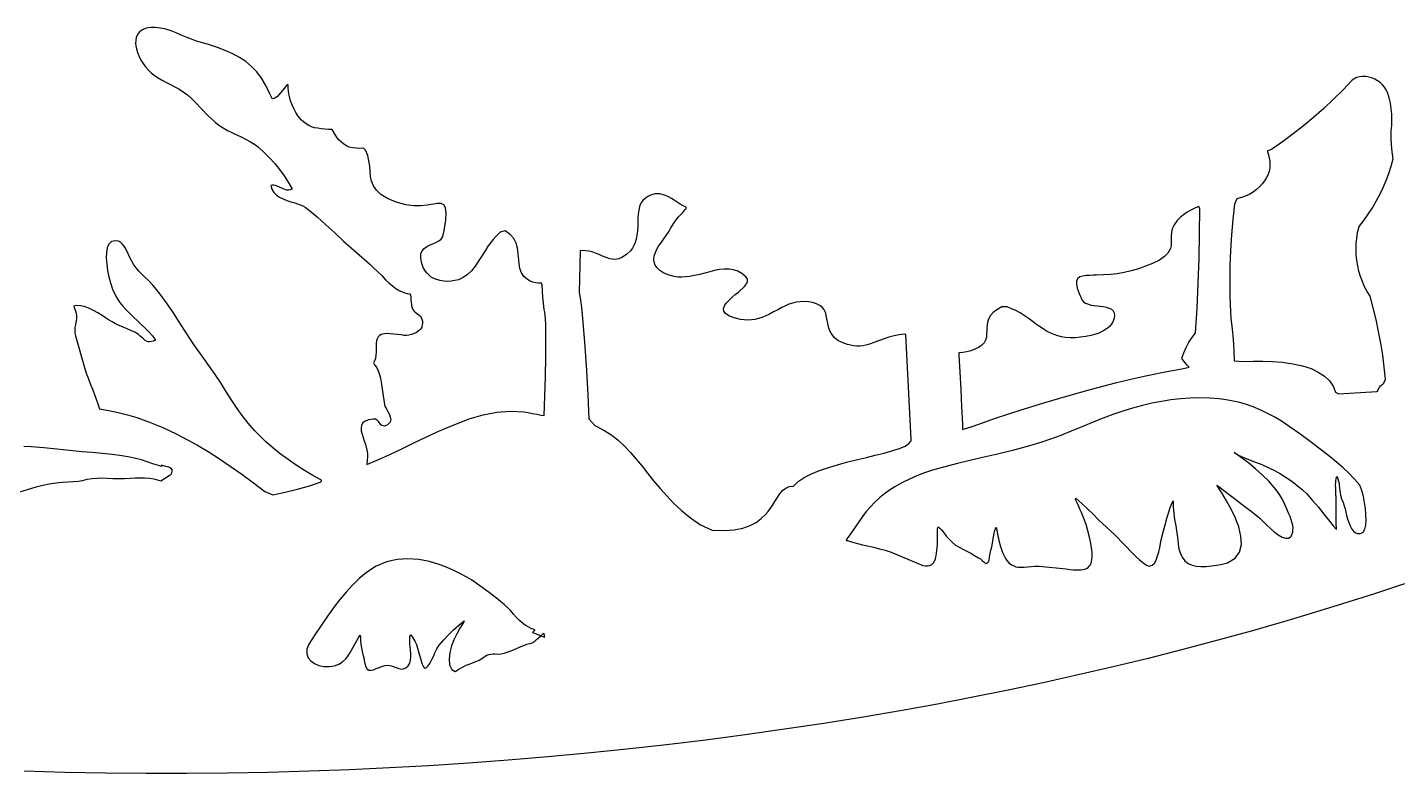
# Model space of a CAD drawing. Extents: x 0.6 to 24.6, y 0.3 to 12.3.
# Drawn here: x 11.82 to 19.27, y 0.3 to 4.36 of the extents above; entities that cross this region are included whole.
import ezdxf

# ---------------------------------------------------------------- set-up
doc = ezdxf.new("R2010")
doc.units = 0
doc.linetypes.add('0', pattern=[0])
doc.layers.add('1', color=7, linetype='0')

msp = doc.modelspace()

# ---------------------------------------------------------------- linework, layer by layer
at = {"layer": '1'}
for points in [[(14.635275, 2.67295), (14.635031, 2.707344), (14.634054, 2.741737), (14.631857, 2.7761), (14.628927, 2.810371), (14.625753, 2.825599), (14.621603, 2.858589), (14.618185, 2.89167), (14.615744, 2.924842), (14.614035, 2.958045), (14.611349, 2.968513), (14.595236, 2.968299), (14.579367, 2.970069), (14.563742, 2.973823), (14.548605, 2.979469), (14.534445, 2.986976), (14.514914, 3.003883), (14.501974, 3.024574), (14.494162, 3.048225), (14.489767, 3.074134), (14.484396, 3.129493), (14.480001, 3.157386), (14.472677, 3.184394), (14.459982, 3.209693), (14.440939, 3.232521), (14.413107, 3.252143), (14.386496, 3.244331), (14.364035, 3.22364), (14.347921, 3.205024), (14.332541, 3.185585), (14.31838, 3.165351), (14.305441, 3.144386), (14.250265, 3.060249), (14.230734, 3.035713), (14.209249, 3.014656), (14.1863, 2.998024), (14.160421, 2.986793), (14.14089, 2.981727), (14.120626, 2.978736), (14.100363, 2.977821), (14.080099, 2.978981), (14.06008, 2.982215), (14.040548, 2.987495), (14.026144, 2.993507), (14.012716, 3.001319), (14.000265, 3.010841), (13.989279, 3.021858), (13.979757, 3.034217), (13.969259, 3.05268), (13.961447, 3.075141), (13.955832, 3.10392), (13.956564, 3.126411), (13.963156, 3.143684), (13.973898, 3.156806), (13.98757, 3.166816), (13.999777, 3.172889), (14.012228, 3.178596), (14.024679, 3.183906), (14.037374, 3.188819), (14.052755, 3.197059), (14.065695, 3.207496), (14.075216, 3.221168), (14.082785, 3.253181), (14.091574, 3.309913), (14.094015, 3.350502), (14.090353, 3.377418), (14.081076, 3.393104), (14.065939, 3.400001), (14.045675, 3.40052), (13.990011, 3.392311), (13.955832, 3.388435), (13.917013, 3.388008), (13.874044, 3.39347), (13.822531, 3.408515), (13.774679, 3.428627), (13.739035, 3.450111), (13.714376, 3.472847), (13.698019, 3.496772), (13.688253, 3.521797), (13.683126, 3.547859), (13.677999, 3.602729), (13.674093, 3.631385), (13.667257, 3.660774), (13.654318, 3.690742), (13.64382, 3.700782), (13.624533, 3.699531), (13.605246, 3.700202), (13.586203, 3.702796), (13.567404, 3.707283), (13.552023, 3.714363), (13.537619, 3.723091), (13.524191, 3.733345), (13.511984, 3.745033), (13.501242, 3.758003), (13.491964, 3.772102), (13.473654, 3.802101), (13.454123, 3.803169), (13.434835, 3.804664), (13.415304, 3.806556), (13.396017, 3.808845), (13.379171, 3.812232), (13.362814, 3.817482), (13.347433, 3.824562), (13.332541, 3.83332), (13.319113, 3.843727), (13.306662, 3.855567), (13.29006, 3.875679), (13.277121, 3.895179), (13.265646, 3.915626), (13.256124, 3.936897), (13.248068, 3.958869), (13.24172, 3.981391), (13.238791, 3.99662), (13.236837, 4.01197), (13.235861, 4.027442), (13.235617, 4.042915), (13.232687, 4.046241), (13.225119, 4.038795), (13.214621, 4.026191), (13.204367, 4.013587), (13.193869, 4.000984), (13.183615, 3.98838), (13.176535, 3.981391), (13.168478, 3.975532), (13.159689, 3.970924), (13.150167, 3.967659), (13.135275, 3.995887), (13.114767, 4.041175), (13.09133, 4.080818), (13.064962, 4.115364), (13.036154, 4.145332), (13.00466, 4.171394), (12.97048, 4.193946), (12.934103, 4.213661), (12.892843, 4.231605), (12.850851, 4.247749), (12.808126, 4.262123), (12.764914, 4.274635), (12.737814, 4.282905), (12.709982, 4.293373), (12.68215, 4.304267), (12.654562, 4.315589), (12.627218, 4.327339), (12.59963, 4.337959), (12.57131, 4.346443), (12.542501, 4.352729), (12.513205, 4.356819), (12.490744, 4.356666), (12.464376, 4.352577), (12.44338, 4.34452), (12.427511, 4.333015), (12.416525, 4.318519), (12.409689, 4.301643), (12.407248, 4.286537), (12.406759, 4.271247), (12.408224, 4.256019), (12.411642, 4.241096), (12.41799, 4.219947), (12.426046, 4.199409), (12.435812, 4.179634), (12.447287, 4.160774), (12.460226, 4.142951), (12.474874, 4.126289), (12.490499, 4.110908), (12.507589, 4.096931), (12.5259, 4.08448), (12.547873, 4.071815), (12.570089, 4.059639), (12.592794, 4.04792), (12.615499, 4.03672), (12.64089, 4.022834), (12.66506, 4.007209), (12.688253, 3.989906), (12.709982, 3.971015), (12.73049, 3.95063), (12.799093, 3.878669), (12.818136, 3.85984), (12.8384, 3.842292), (12.85964, 3.826026), (12.881857, 3.811164), (12.90505, 3.797767), (12.928976, 3.785865), (12.947531, 3.777046), (12.976095, 3.764442), (13.004171, 3.750495), (13.031515, 3.735267), (13.058126, 3.718788), (13.074972, 3.705635), (13.105734, 3.677528), (13.134787, 3.647926), (13.162619, 3.61692), (13.188742, 3.584571), (13.213156, 3.550972), (13.236105, 3.516181), (13.257101, 3.480323), (13.248312, 3.474403), (13.238058, 3.473213), (13.227804, 3.473732), (13.217794, 3.475959), (13.208273, 3.479805), (13.172628, 3.496681), (13.16506, 3.498878), (13.157492, 3.499946), (13.149679, 3.499885), (13.141867, 3.498634), (13.147238, 3.47776), (13.157248, 3.460578), (13.171164, 3.446479), (13.188009, 3.434913), (13.208273, 3.425453), (13.228781, 3.417091), (13.249777, 3.409797), (13.271261, 3.403633), (13.28591, 3.399086), (13.30007, 3.393806), (13.31423, 3.387733), (13.327902, 3.380958), (13.342306, 3.370185), (13.391867, 3.327796), (13.440695, 3.284553), (13.488791, 3.240455), (13.536154, 3.195533), (13.677267, 3.072883), (13.699484, 3.051734), (13.721457, 3.030342), (13.743185, 3.008674), (13.764669, 2.986793), (13.782248, 2.969734), (13.801046, 2.953956), (13.820822, 2.939552), (13.841574, 2.926612), (13.854513, 2.920722), (13.867941, 2.916053), (13.881613, 2.912605), (13.895773, 2.910438), (13.900412, 2.904945), (13.901144, 2.891578), (13.902121, 2.878181), (13.903341, 2.864814), (13.904562, 2.851478), (13.905783, 2.844154), (13.90798, 2.834602), (13.911886, 2.825599), (13.917257, 2.817451), (13.924093, 2.810432), (13.93215, 2.804756), (13.939474, 2.800178), (13.94631, 2.794837), (13.952414, 2.788764), (13.958029, 2.782081), (13.961935, 2.771919), (13.963888, 2.761299), (13.964376, 2.750434), (13.963156, 2.739662), (13.960226, 2.729225), (13.954855, 2.720314), (13.948263, 2.712348), (13.940207, 2.705543), (13.931417, 2.70008), (13.918722, 2.693702), (13.905294, 2.688911), (13.891378, 2.685737), (13.876974, 2.684272), (13.862814, 2.684486), (13.848654, 2.686439), (13.828634, 2.689247), (13.808371, 2.691444), (13.788351, 2.693061), (13.768087, 2.694068), (13.758566, 2.69355), (13.749044, 2.691749), (13.739767, 2.688728), (13.731222, 2.684486), (13.723898, 2.676826), (13.718771, 2.665901), (13.715353, 2.654365), (13.713644, 2.642463), (13.7134, 2.630409), (13.7134, 2.612495), (13.712423, 2.594612), (13.710958, 2.576759), (13.708761, 2.558998), (13.704855, 2.546119), (13.698751, 2.534461), (13.704611, 2.524543), (13.714376, 2.51136), (13.723166, 2.492012), (13.73049, 2.471961), (13.736105, 2.451423), (13.740011, 2.430458), (13.756369, 2.319679), (13.757833, 2.309455), (13.760763, 2.299537), (13.764914, 2.290077), (13.770285, 2.281227), (13.777121, 2.270271), (13.78298, 2.258766), (13.787863, 2.246803), (13.791769, 2.234474), (13.792257, 2.227211), (13.791037, 2.220008), (13.788351, 2.213264), (13.784201, 2.207252), (13.778585, 2.201789), (13.772238, 2.197334), (13.765158, 2.194038), (13.757589, 2.191963), (13.750753, 2.192787), (13.744162, 2.19535), (13.738546, 2.19944), (13.734152, 2.204841), (13.730001, 2.210609), (13.725607, 2.216072), (13.72048, 2.221199), (13.715353, 2.22599), (13.709494, 2.228553), (13.696798, 2.228736), (13.671652, 2.225257), (13.653097, 2.218452), (13.641134, 2.208717), (13.634054, 2.196479), (13.631613, 2.182167), (13.632589, 2.166206), (13.636984, 2.147926), (13.641867, 2.129798), (13.647726, 2.111946), (13.654318, 2.094306), (13.659689, 2.07743), (13.663351, 2.060096), (13.665304, 2.042488), (13.665792, 2.024787), (13.664328, 2.007118), (13.662619, 1.984046), (13.722189, 2.007728), (13.787863, 2.038185), (13.853292, 2.069068), (13.918478, 2.100318), (13.983664, 2.131996), (14.041281, 2.159034), (14.099874, 2.184486), (14.158712, 2.208351), (14.218527, 2.230628), (14.293478, 2.25251), (14.367697, 2.267036), (14.441671, 2.272987), (14.51589, 2.269294), (14.539083, 2.265266), (14.562277, 2.260871), (14.58547, 2.25608), (14.608419, 2.250892), (14.625998, 2.249214), (14.629904, 2.35511), (14.632589, 2.461036), (14.634542, 2.566993)], [(19.037619, 3.210578), (19.042257, 3.243263), (19.050558, 3.275398), (19.076193, 3.308174), (19.100363, 3.342018), (19.122824, 3.376899), (19.14382, 3.412757), (19.163351, 3.44947), (19.181173, 3.487007), (19.197531, 3.525276), (19.211935, 3.564247), (19.224874, 3.603797), (19.235861, 3.643867), (19.23049, 3.681373), (19.226828, 3.719093), (19.225119, 3.756965), (19.225363, 3.794868), (19.228292, 3.824867), (19.229269, 3.854988), (19.228292, 3.885108), (19.225363, 3.915107), (19.22048, 3.944862), (19.213644, 3.97422), (19.204855, 4.003059), (19.197287, 4.018287), (19.188009, 4.032539), (19.177023, 4.04557), (19.164572, 4.057167), (19.1509, 4.067237), (19.136007, 4.075599), (19.120138, 4.08216), (19.103781, 4.086769), (19.086935, 4.089424), (19.070089, 4.090065), (19.052999, 4.088661), (19.036398, 4.085243), (19.013205, 4.070045), (18.9634, 4.017494), (18.91213, 3.966438), (18.859396, 3.916938), (18.805197, 3.869026), (18.749533, 3.822731), (18.692404, 3.778114), (18.634298, 3.735206), (18.574728, 3.694038), (18.553488, 3.686256), (18.553488, 3.68119), (18.558859, 3.664039), (18.562765, 3.646492), (18.565451, 3.6287), (18.566671, 3.610755), (18.566183, 3.596443), (18.563986, 3.582283), (18.56008, 3.568458), (18.554953, 3.555152), (18.548117, 3.542549), (18.536886, 3.523963), (18.523947, 3.506568), (18.509298, 3.490486), (18.493185, 3.475898), (18.475607, 3.462959), (18.457052, 3.451728), (18.437521, 3.442359), (18.417013, 3.434944), (18.386007, 3.426216), (18.375021, 3.396278), (18.365744, 3.313087), (18.358419, 3.229713), (18.353048, 3.146186), (18.34963, 3.062538), (18.34841, 2.978858), (18.349142, 2.895149), (18.351828, 2.8115), (18.354269, 2.776771), (18.361349, 2.719429), (18.366476, 2.661903), (18.369894, 2.604225), (18.371603, 2.546485), (18.423605, 2.542305), (18.476095, 2.544227), (18.528585, 2.544227), (18.581076, 2.542305), (18.633322, 2.538459), (18.691671, 2.530311), (18.743673, 2.518714), (18.789816, 2.503639), (18.829367, 2.485115), (18.862814, 2.46305), (18.889425, 2.437568), (18.909201, 2.408546), (18.92214, 2.376045), (18.938253, 2.366737), (19.146749, 2.380012), (19.151876, 2.382301), (19.154806, 2.389595), (19.158224, 2.396583), (19.162374, 2.403297), (19.167013, 2.409614), (19.171652, 2.413429), (19.176291, 2.417366), (19.180685, 2.421424), (19.18508, 2.425605), (19.187765, 2.43058), (19.190451, 2.435676), (19.192648, 2.440925), (19.194601, 2.446266), (19.187765, 2.511482), (19.17922, 2.576454), (19.168722, 2.641212), (19.156759, 2.705635), (19.142843, 2.769752), (19.127462, 2.833442), (19.110128, 2.896705), (19.094748, 2.922279), (19.080832, 2.948768), (19.068869, 2.976112), (19.058371, 3.004127), (19.049826, 3.032753), (19.043234, 3.061866), (19.038351, 3.091346), (19.035177, 3.121101), (19.034201, 3.150947), (19.034933, 3.180824)], [(16.326925, 2.009803), (16.375265, 2.021095), (16.423361, 2.032997), (16.471212, 2.045448), (16.519064, 2.058509), (16.555441, 2.070686), (16.585226, 2.083381), (16.606222, 2.096809), (16.617697, 2.111152), (16.618917, 2.118843), (16.590109, 2.68888), (16.582296, 2.6912), (16.553732, 2.688118), (16.525656, 2.682746), (16.497824, 2.675178), (16.470968, 2.665443), (16.446554, 2.655738), (16.421896, 2.646705), (16.396994, 2.638374), (16.371847, 2.630744), (16.355978, 2.627418), (16.340109, 2.625679), (16.323996, 2.625587), (16.307882, 2.627143), (16.271994, 2.634742), (16.242941, 2.644874), (16.219992, 2.657203), (16.202169, 2.671363), (16.19216, 2.683143), (16.183615, 2.696022), (16.176535, 2.709785), (16.171408, 2.724311), (16.167746, 2.739326), (16.157248, 2.792274), (16.154074, 2.804237), (16.149435, 2.815681), (16.143332, 2.826454), (16.136007, 2.836372), (16.122335, 2.84748), (16.104513, 2.856178), (16.082785, 2.862281), (16.060568, 2.866188), (16.038107, 2.867866), (16.015646, 2.867317), (15.994894, 2.864234), (15.974386, 2.859535), (15.954611, 2.853248), (15.93508, 2.845466), (15.916281, 2.836189), (15.89382, 2.823951), (15.871115, 2.811988), (15.848166, 2.800361), (15.825216, 2.789009), (15.807394, 2.781379), (15.788839, 2.775367), (15.769796, 2.771003), (15.750509, 2.768379), (15.730978, 2.767463), (15.711447, 2.768287), (15.69216, 2.770851), (15.65798, 2.779609), (15.628927, 2.791053), (15.610373, 2.803413), (15.600851, 2.816535), (15.599142, 2.830329), (15.604025, 2.844673), (15.614035, 2.859413), (15.62966, 2.875587), (15.646261, 2.89109), (15.663351, 2.90586), (15.680929, 2.919899), (15.712667, 2.949348), (15.723654, 2.963447), (15.729757, 2.976936), (15.729513, 2.989723), (15.720724, 3.002906), (15.699728, 3.020942), (15.677511, 3.033393), (15.654318, 3.041023), (15.629904, 3.044441), (15.603537, 3.043861), (15.577169, 3.041267), (15.551291, 3.036689), (15.525656, 3.030159), (15.498068, 3.022682), (15.47048, 3.015876), (15.442648, 3.009712), (15.414572, 3.004219), (15.39382, 3.001594), (15.372824, 3.000648), (15.351828, 3.00135), (15.331076, 3.003761), (15.303976, 3.01078), (15.276144, 3.022712), (15.254171, 3.03617), (15.238302, 3.050697), (15.228048, 3.066108), (15.222677, 3.082252), (15.221212, 3.098945), (15.223654, 3.116066), (15.230001, 3.13459), (15.237814, 3.152503), (15.247091, 3.169654), (15.258078, 3.18589), (15.303488, 3.25016), (15.311789, 3.264228), (15.31716, 3.274757), (15.328878, 3.293342), (15.341818, 3.311073), (15.355734, 3.327949), (15.370871, 3.343818), (15.377707, 3.35099), (15.384054, 3.358436), (15.390158, 3.366127), (15.396017, 3.374061), (15.396749, 3.37989), (15.379904, 3.388252), (15.363302, 3.397407), (15.347433, 3.407295), (15.331808, 3.417884), (15.316427, 3.427833), (15.300314, 3.436561), (15.283468, 3.444038), (15.266134, 3.450202), (15.253683, 3.452613), (15.240744, 3.453407), (15.228048, 3.452522), (15.215597, 3.449989), (15.20339, 3.445838), (15.191916, 3.440162), (15.175314, 3.429817), (15.16091, 3.417091), (15.150656, 3.401954), (15.143332, 3.38459), (15.138937, 3.363655), (15.136007, 3.342506), (15.134542, 3.321174), (15.134298, 3.299812), (15.134054, 3.276283), (15.132345, 3.252784), (15.129416, 3.229438), (15.125265, 3.206275), (15.120138, 3.189247), (15.113058, 3.172889), (15.104269, 3.157478), (15.093771, 3.143165), (15.074728, 3.125251), (15.050558, 3.109443), (15.031759, 3.100624), (15.019796, 3.097938), (15.007345, 3.097023), (14.994894, 3.097938), (14.982931, 3.100624), (14.962912, 3.107551), (14.942892, 3.114997), (14.923361, 3.122932), (14.90383, 3.131355), (14.886496, 3.13755), (14.868429, 3.141883), (14.850363, 3.144325), (14.831808, 3.144813), (14.820333, 3.143226), (14.816183, 2.916542), (14.822531, 2.876411), (14.827658, 2.836158), (14.832296, 2.795784), (14.835714, 2.755317), (14.846457, 2.624366), (14.85549, 2.493293), (14.86257, 2.362098), (14.867697, 2.230812), (14.900167, 2.195442), (14.946066, 2.172309), (14.987814, 2.145881), (15.025656, 2.116432), (15.060568, 2.084358), (15.093771, 2.048866), (15.125753, 2.012367), (15.156759, 1.974891), (15.186544, 1.93647), (15.219992, 1.894081), (15.25466, 1.85279), (15.290792, 1.81266), (15.328146, 1.77375), (15.371603, 1.733345), (15.420187, 1.693733), (15.47463, 1.65525), (15.537619, 1.627418), (15.602316, 1.624885), (15.657492, 1.628578), (15.704611, 1.637702), (15.744162, 1.651344), (15.777121, 1.668739), (15.804708, 1.689003), (15.827658, 1.71128), (15.841574, 1.728065), (15.854513, 1.745491), (15.86672, 1.763526), (15.877951, 1.782142), (15.905539, 1.824195), (15.920431, 1.841224), (15.937277, 1.854408), (15.956564, 1.862922), (15.980001, 1.865943), (16.00466, 1.890235), (16.037374, 1.9123), (16.076437, 1.932319), (16.120871, 1.950508), (16.171652, 1.967536), (16.223166, 1.9831), (16.274679, 1.9972)], [(17.628439, 2.844825), (17.645041, 2.843208), (17.661642, 2.840583), (17.677999, 2.836952), (17.694113, 2.832374), (17.70632, 2.825996), (17.715841, 2.81742), (17.721212, 2.806098), (17.722433, 2.791664), (17.72048, 2.778663), (17.716574, 2.76609), (17.710958, 2.754188), (17.703878, 2.743232), (17.695089, 2.733406), (17.681906, 2.721992), (17.667746, 2.711891), (17.652609, 2.703193), (17.63674, 2.695991), (17.620382, 2.690345), (17.593527, 2.683052), (17.566183, 2.677528), (17.538351, 2.673835), (17.510519, 2.671913), (17.482687, 2.671852), (17.454855, 2.673561), (17.434591, 2.676887), (17.414572, 2.681831), (17.394796, 2.688392), (17.375998, 2.69651), (17.357687, 2.706123), (17.335958, 2.719306), (17.314718, 2.733161), (17.293966, 2.747688), (17.273703, 2.762886), (17.252951, 2.7779), (17.231955, 2.792854), (17.209982, 2.806434), (17.187033, 2.818611), (17.163595, 2.829322), (17.139425, 2.838539), (17.111105, 2.838874), (17.083517, 2.823951), (17.063009, 2.808235), (17.048361, 2.791938), (17.041281, 2.78025), (17.03591, 2.767707), (17.032248, 2.754524), (17.030539, 2.740974), (17.03005, 2.72425), (17.029318, 2.707527), (17.028341, 2.690834), (17.026876, 2.67414), (17.022238, 2.658668), (17.014181, 2.643989), (17.001974, 2.630317), (16.983664, 2.617744), (16.963644, 2.608589), (16.942648, 2.601081), (16.921408, 2.595283), (16.899679, 2.591224), (16.877707, 2.588905), (16.877218, 2.57743), (16.882345, 2.483833), (16.887228, 2.390205), (16.892111, 2.296577), (16.896505, 2.202949), (16.896994, 2.173774), (16.954855, 2.192085), (17.082296, 2.236213), (17.21047, 2.278358), (17.339132, 2.318489), (17.468527, 2.356605), (17.59841, 2.392707), (17.728781, 2.426795), (17.81838, 2.44831), (17.908224, 2.468177), (17.998312, 2.486457), (18.088888, 2.50312), (18.128195, 2.510993), (18.117941, 2.521888), (18.108175, 2.533119), (18.09841, 2.544624), (18.089376, 2.556465), (18.087667, 2.560981), (18.098654, 2.590461), (18.111837, 2.619056), (18.126974, 2.646644), (18.144064, 2.673042), (18.163107, 2.698158), (18.171164, 2.83271), (18.177511, 2.967384), (18.181906, 3.102088), (18.184591, 3.236885), (18.185324, 3.371681), (18.181173, 3.384223), (18.158957, 3.375556), (18.137472, 3.36515), (18.116964, 3.353034), (18.097677, 3.339332), (18.079367, 3.324104), (18.062277, 3.307441), (18.045919, 3.284706), (18.036398, 3.26313), (18.031759, 3.242561), (18.030539, 3.222755), (18.030783, 3.185005), (18.029562, 3.170387), (18.0259, 3.156166), (18.020041, 3.142738), (18.011984, 3.13047), (17.993673, 3.11219), (17.966574, 3.093574), (17.928244, 3.074531), (17.890646, 3.059516), (17.85256, 3.046302), (17.813742, 3.03495), (17.774435, 3.025428), (17.737326, 3.019355), (17.699972, 3.014991), (17.662619, 3.012306), (17.625021, 3.011329), (17.606466, 3.011024), (17.587912, 3.01017), (17.569357, 3.008705), (17.550802, 3.00666), (17.534445, 3.001655), (17.523214, 2.993476), (17.516867, 2.98133), (17.515646, 2.964302), (17.520529, 2.941474), (17.531027, 2.912178), (17.547628, 2.875343), (17.554708, 2.865821), (17.565207, 2.85865), (17.580587, 2.853279), (17.596212, 2.849189), (17.612326, 2.846351)], [(12.413107, 2.237617), (12.482687, 2.21302), (12.553976, 2.183815), (12.62673, 2.14994), (12.685568, 2.119483), (12.743673, 2.087318), (12.800802, 2.053413), (12.85671, 2.01786), (12.921164, 1.974617), (12.984396, 1.929939), (13.046896, 1.883796), (13.108175, 1.83628), (13.152609, 1.819038), (13.219015, 1.833137), (13.285177, 1.849433), (13.350607, 1.867866), (13.415304, 1.888465), (13.416281, 1.898811), (13.369162, 1.923896), (13.323263, 1.950782), (13.278341, 1.979408), (13.23464, 2.009742), (13.191916, 2.041755), (13.150656, 2.075416), (13.110617, 2.110603), (13.072042, 2.147346), (13.052755, 2.167762), (13.018576, 2.208107), (12.985861, 2.249671), (12.954855, 2.292396), (12.92507, 2.33625), (12.897238, 2.381141), (12.868917, 2.426704), (12.839132, 2.471473), (12.808615, 2.51551), (12.776632, 2.558692), (12.749533, 2.596443), (12.722921, 2.634681), (12.697287, 2.673408), (12.67214, 2.712623), (12.640646, 2.762458), (12.608175, 2.811683), (12.574728, 2.860328), (12.540548, 2.908302), (12.521017, 2.933479), (12.500265, 2.957649), (12.478292, 2.98072), (12.455343, 3.002693), (12.439474, 3.01789), (12.424337, 3.033851), (12.410177, 3.050514), (12.396749, 3.067878), (12.386251, 3.087471), (12.375998, 3.107246), (12.366232, 3.127174), (12.35671, 3.147254), (12.350119, 3.159278), (12.34255, 3.1706), (12.333761, 3.181068), (12.323996, 3.190589), (12.314474, 3.195594), (12.294943, 3.198524), (12.275412, 3.193611), (12.261496, 3.180427), (12.252707, 3.160469), (12.248068, 3.135231), (12.247335, 3.106208), (12.250265, 3.07154), (12.254904, 3.037086), (12.26174, 3.002937), (12.270285, 2.969245), (12.280783, 2.936103), (12.291769, 2.911323), (12.304708, 2.88755), (12.319845, 2.864997), (12.336691, 2.843849), (12.35549, 2.822761), (12.375021, 2.802284), (12.395285, 2.782508), (12.416281, 2.763404), (12.437521, 2.743843), (12.458517, 2.72364), (12.478537, 2.702827), (12.498068, 2.681404), (12.514425, 2.659095), (12.502218, 2.653327), (12.493429, 2.650306), (12.484152, 2.649147), (12.474874, 2.649971), (12.466085, 2.652656), (12.458029, 2.657173), (12.448996, 2.664711), (12.440207, 2.672431), (12.431417, 2.680305), (12.422873, 2.688331), (12.414328, 2.694526), (12.405783, 2.699501), (12.384054, 2.709693), (12.361837, 2.71949), (12.339865, 2.728889), (12.317404, 2.737861), (12.297873, 2.7472), (12.279074, 2.757453), (12.260519, 2.768562), (12.242697, 2.780555), (12.224386, 2.792518), (12.201681, 2.807167), (12.177999, 2.820167), (12.153341, 2.831428), (12.127951, 2.840889), (12.107687, 2.8451), (12.087179, 2.846412), (12.070822, 2.843177), (12.075705, 2.83097), (12.079855, 2.818519), (12.083273, 2.805854), (12.085958, 2.793006), (12.085958, 2.78318), (12.08547, 2.773353), (12.084005, 2.763618), (12.082052, 2.754005), (12.079855, 2.741737), (12.076925, 2.726722), (12.076193, 2.711494), (12.077169, 2.696266), (12.080099, 2.681282), (12.128683, 2.510017), (12.138937, 2.479072), (12.150167, 2.448371), (12.161886, 2.417976), (12.174582, 2.387916), (12.184103, 2.362709), (12.19338, 2.337318), (12.201925, 2.311775), (12.210226, 2.286079), (12.26174, 2.277046), (12.312765, 2.265968), (12.363058, 2.252815)], [(19.065695, 1.841529), (19.054953, 1.871101), (19.025167, 1.904121), (18.994162, 1.935951), (18.961935, 1.96659), (18.928488, 1.995948), (18.894064, 2.024024), (18.839376, 2.06681), (18.784201, 2.108802), (18.728292, 2.149909), (18.671896, 2.190193), (18.634542, 2.214729), (18.595968, 2.237586), (18.556662, 2.258674), (18.516378, 2.278022), (18.475119, 2.295539), (18.439474, 2.308235), (18.403097, 2.319038), (18.366232, 2.327888), (18.329123, 2.334785), (18.291525, 2.339698), (18.239279, 2.34391), (18.186789, 2.345191), (18.134054, 2.343482), (18.081564, 2.339637), (18.029318, 2.333656), (17.977316, 2.325569), (17.925558, 2.315376), (17.874289, 2.303108), (17.820333, 2.288642), (17.767111, 2.27256), (17.714132, 2.254859), (17.661886, 2.235572), (17.610128, 2.214698), (17.550558, 2.189552), (17.490499, 2.165107), (17.430441, 2.141395), (17.369894, 2.118446), (17.32839, 2.10456), (17.248312, 2.081214), (17.16799, 2.059547), (17.086935, 2.039527), (17.005636, 2.021186), (16.937521, 2.0055), (16.869406, 1.988746), (16.801779, 1.970893), (16.734396, 1.951972), (16.691671, 1.938148), (16.649679, 1.922279), (16.608664, 1.904335), (16.56838, 1.884407), (16.529318, 1.862556), (16.500509, 1.843788), (16.472921, 1.823463), (16.44631, 1.801643), (16.420919, 1.778389), (16.396994, 1.753791), (16.374533, 1.727882), (16.353292, 1.700782), (16.333761, 1.672584), (16.318136, 1.648872), (16.302267, 1.625343), (16.28591, 1.601966), (16.269552, 1.578804), (16.266134, 1.570869), (16.272238, 1.569679), (16.299582, 1.561927), (16.326925, 1.554603), (16.354513, 1.547737), (16.382101, 1.541297), (16.414328, 1.534004), (16.44631, 1.525978), (16.478048, 1.517219), (16.509542, 1.507759), (16.668966, 1.439796), (16.681173, 1.435371), (16.693869, 1.43296), (16.706808, 1.432624), (16.719748, 1.434394), (16.73049, 1.439826), (16.739523, 1.449684), (16.746359, 1.460975), (16.751242, 1.473335), (16.753927, 1.486396), (16.758322, 1.516761), (16.761007, 1.547309), (16.76174, 1.57798), (16.760763, 1.60865), (16.760763, 1.616737), (16.761007, 1.624794), (16.76174, 1.63285), (16.76296, 1.640846), (16.765646, 1.644508), (16.774679, 1.636756), (16.78298, 1.628303), (16.790548, 1.619239), (16.797384, 1.609596), (16.810812, 1.591651), (16.825705, 1.574958), (16.842062, 1.559577), (16.85964, 1.545692), (16.878439, 1.533363), (16.898214, 1.522712), (16.920187, 1.512062), (16.941671, 1.500862), (16.963156, 1.489112), (16.984152, 1.476783), (16.994162, 1.469947), (17.003927, 1.462501), (17.01296, 1.454475), (17.021749, 1.445899), (17.027853, 1.446479), (17.033468, 1.449195), (17.037863, 1.453712), (17.040304, 1.459449), (17.041281, 1.463295), (17.04421, 1.481514), (17.047628, 1.499641), (17.051779, 1.517616), (17.056417, 1.535469), (17.06838, 1.610237), (17.070333, 1.617988), (17.072531, 1.625587), (17.07546, 1.633064), (17.078634, 1.640357), (17.082296, 1.638771), (17.087179, 1.604743), (17.094259, 1.571113), (17.103537, 1.538002), (17.114767, 1.505561), (17.121359, 1.490547), (17.129416, 1.476173), (17.138449, 1.462593), (17.148947, 1.449897), (17.163595, 1.437904), (17.17507, 1.432136), (17.187033, 1.428016), (17.199728, 1.425605), (17.212423, 1.424934), (17.23171, 1.42591), (17.250998, 1.427284), (17.270285, 1.429023), (17.289572, 1.431129), (17.301535, 1.431556), (17.313986, 1.431159), (17.459494, 1.416755), (17.479513, 1.413703), (17.499533, 1.411689), (17.519552, 1.410804), (17.539816, 1.410957), (17.552023, 1.412757), (17.561544, 1.414863), (17.570333, 1.418586), (17.578634, 1.423835), (17.585714, 1.430427), (17.59133, 1.438179), (17.595724, 1.446846), (17.599874, 1.464851), (17.601583, 1.483192), (17.601339, 1.501625), (17.598654, 1.519874), (17.593527, 1.554542), (17.586691, 1.588905), (17.578146, 1.622901), (17.568136, 1.65644), (17.556173, 1.68943), (17.542746, 1.721778), (17.535177, 1.739875), (17.527365, 1.757789), (17.519308, 1.77555), (17.510763, 1.793159), (17.512472, 1.799995), (17.544455, 1.77201), (17.575705, 1.743263), (17.606466, 1.713752), (17.636251, 1.683509), (17.72463, 1.601081), (17.823751, 1.498085), (17.840353, 1.481147), (17.858175, 1.465156), (17.876486, 1.450172), (17.895773, 1.436195), (17.912863, 1.431861), (17.927267, 1.436195), (17.938986, 1.447547), (17.948751, 1.464332), (17.95632, 1.486305), (17.962912, 1.508644), (17.968039, 1.531288), (17.972189, 1.554176), (17.975851, 1.574317), (17.986105, 1.615425), (17.996847, 1.656349), (18.008566, 1.697059), (18.020773, 1.737556), (18.025412, 1.749977), (18.030294, 1.762306), (18.035666, 1.774482), (18.041281, 1.786537), (18.041525, 1.752357), (18.043966, 1.718238), (18.048605, 1.684364), (18.055441, 1.650856), (18.059103, 1.625373), (18.062521, 1.59983), (18.065695, 1.574256), (18.06838, 1.548652), (18.070333, 1.537269), (18.072775, 1.525947), (18.07546, 1.514717), (18.07839, 1.503578), (18.089621, 1.479011), (18.104513, 1.460151), (18.122824, 1.446388), (18.144064, 1.43708), (18.166769, 1.431556), (18.191183, 1.429237), (18.22048, 1.429908), (18.249777, 1.432319), (18.278585, 1.436378), (18.307394, 1.442146), (18.335714, 1.449562), (18.377218, 1.473609), (18.401632, 1.507087), (18.411398, 1.547981), (18.408957, 1.594245), (18.396994, 1.643867), (18.377707, 1.694801), (18.355734, 1.740608), (18.331564, 1.785377), (18.305441, 1.829048), (18.277609, 1.871528), (18.289083, 1.864173), (18.331076, 1.830635), (18.373556, 1.797645), (18.416281, 1.765205), (18.459494, 1.733345), (18.473166, 1.722969), (18.486837, 1.712257), (18.500021, 1.70124), (18.51296, 1.689888), (18.531271, 1.671424), (18.55007, 1.653358), (18.569113, 1.635719), (18.588644, 1.618537), (18.611105, 1.601844), (18.632589, 1.589271), (18.652121, 1.582649), (18.66921, 1.583839), (18.682394, 1.594673), (18.690207, 1.614845), (18.691671, 1.627174), (18.691916, 1.639564), (18.690451, 1.651924), (18.687765, 1.664009), (18.68215, 1.682624), (18.675558, 1.700965), (18.668234, 1.719001), (18.660177, 1.736701), (18.648214, 1.765266), (18.634054, 1.792915), (18.618185, 1.819526), (18.600607, 1.844947), (18.581076, 1.869117), (18.56008, 1.891853), (18.525167, 1.926155), (18.489035, 1.958961), (18.451437, 1.99018), (18.412374, 2.019813), (18.372335, 2.047798), (18.400412, 2.0326), (18.42922, 2.018775), (18.458761, 2.006385), (18.488791, 1.99543), (18.523458, 1.982276), (18.557394, 1.967475), (18.590841, 1.951026), (18.623068, 1.932991), (18.654562, 1.913398), (18.68508, 1.892311), (18.714621, 1.869789), (18.742941, 1.845832), (18.766134, 1.82331), (18.798361, 1.787422), (18.829611, 1.750709), (18.859884, 1.713172), (18.889181, 1.674842), (18.909933, 1.649757), (18.927267, 1.630714), (18.926291, 1.667274), (18.926046, 1.703834), (18.926046, 1.740394), (18.926779, 1.776954), (18.925558, 1.80149), (18.924582, 1.826026), (18.923605, 1.850563), (18.923117, 1.875129), (18.923605, 1.885108), (18.924582, 1.895088), (18.925802, 1.904975), (18.927755, 1.914802), (18.931417, 1.917121), (18.936056, 1.905281), (18.939474, 1.893013), (18.941671, 1.8805), (18.942648, 1.867805), (18.943869, 1.859291), (18.946066, 1.838111), (18.950216, 1.817207), (18.956076, 1.796699), (18.9634, 1.776741), (18.969259, 1.759437), (18.974386, 1.741951), (18.979025, 1.724281), (18.983175, 1.706489), (18.988302, 1.687294), (18.994894, 1.668525), (19.002462, 1.650245), (19.011496, 1.632514), (19.019796, 1.621559), (19.029074, 1.613227), (19.04006, 1.608253), (19.058371, 1.607765), (19.072042, 1.615852), (19.08132, 1.631294), (19.086935, 1.6529), (19.089376, 1.679389), (19.088156, 1.712226), (19.085226, 1.744972), (19.080343, 1.777473), (19.073996, 1.8097)], [(14.628439, 1.045509), (14.625021, 1.063789), (14.6238, 1.065406), (14.61965, 1.063514), (14.615988, 1.060951), (14.61257, 1.057868), (14.609884, 1.054267), (14.608175, 1.052864), (14.563253, 1.068428), (14.563009, 1.069465), (14.565451, 1.073402), (14.568136, 1.077156), (14.57131, 1.080696), (14.574484, 1.084022), (14.573996, 1.086006), (14.555685, 1.092506), (14.538107, 1.100837), (14.521749, 1.110878), (14.506124, 1.122566), (14.491964, 1.13578), (14.475851, 1.153022), (14.459738, 1.170326), (14.443869, 1.18769), (14.427999, 1.205116), (14.409689, 1.2219), (14.366476, 1.257576), (14.322042, 1.291847), (14.276632, 1.324684), (14.230246, 1.356056), (14.20632, 1.370735), (14.171408, 1.390205), (14.135519, 1.408027), (14.098898, 1.424171), (14.061544, 1.438606), (14.003195, 1.45594), (13.944601, 1.467109), (13.885519, 1.471168), (13.827169, 1.467109), (13.769552, 1.453865), (13.713888, 1.43058), (13.659933, 1.396247), (13.621115, 1.363502), (13.584494, 1.327491), (13.549582, 1.289802), (13.516378, 1.250526), (13.485128, 1.209724), (13.44924, 1.159889), (13.414083, 1.109443), (13.379904, 1.058357), (13.346701, 1.00666), (13.337179, 0.979438), (13.336935, 0.955085), (13.344503, 0.933876), (13.358908, 0.916145), (13.378439, 0.902168), (13.402609, 0.89225), (13.429708, 0.886695), (13.458761, 0.88578), (13.487326, 0.889778), (13.511007, 0.898506), (13.530783, 0.911598), (13.547873, 0.928291), (13.559347, 0.943031), (13.570089, 0.958473), (13.579611, 0.974525), (13.5884, 0.991157), (13.596945, 1.007759), (13.605978, 1.024055), (13.615744, 1.039985), (13.625998, 1.05558), (13.627707, 1.047554), (13.627951, 1.027229), (13.629904, 1.006996), (13.633078, 0.986946), (13.637716, 0.96717), (13.641623, 0.951057), (13.645285, 0.934852), (13.648458, 0.918556), (13.651144, 0.902168), (13.656759, 0.883827), (13.664328, 0.872474), (13.673849, 0.866889), (13.685324, 0.866004), (13.698019, 0.868598), (13.7134, 0.87458), (13.728537, 0.880378), (13.744162, 0.885932), (13.759542, 0.891304), (13.7759, 0.892494), (13.787619, 0.890815), (13.799337, 0.88816), (13.810568, 0.884529), (13.821554, 0.87992), (13.835714, 0.875068), (13.849386, 0.8722), (13.862326, 0.872718), (13.874777, 0.87812), (13.88674, 0.889717), (13.895529, 0.904579), (13.899679, 0.91999), (13.9009, 0.938423), (13.901144, 0.956886), (13.900167, 0.975349), (13.89797, 0.99369), (13.896505, 1.007331), (13.896017, 1.021034), (13.895773, 1.034767), (13.896505, 1.048469), (13.9009, 1.058601), (13.913107, 1.042213), (13.923361, 1.024482), (13.931417, 1.005683), (13.937033, 0.986061), (13.96047, 0.904762), (13.963156, 0.897926), (13.966574, 0.891273), (13.970236, 0.884895), (13.974386, 0.878791), (13.982687, 0.877754), (13.992697, 0.885749), (14.00173, 0.897193), (14.010275, 0.912422), (14.018087, 0.927955), (14.025412, 0.943824), (14.032003, 0.959938), (14.036886, 0.970802), (14.042501, 0.98133), (14.048849, 0.991462), (14.055685, 1.001197), (14.079855, 1.030616), (14.10549, 1.058692), (14.132589, 1.085365), (14.161154, 1.110572), (14.190939, 1.134223), (14.186789, 1.124763), (14.167746, 1.094673), (14.150656, 1.063423), (14.135763, 1.031166), (14.122824, 0.997993), (14.112814, 0.961738), (14.108664, 0.92707), (14.111837, 0.89582), (14.124289, 0.869667), (14.142355, 0.858345), (14.161398, 0.871253), (14.181417, 0.882667), (14.202169, 0.892585), (14.223654, 0.900917), (14.272238, 0.919715), (14.314474, 0.947761), (14.324972, 0.951545), (14.335958, 0.953895), (14.346945, 0.954811), (14.358175, 0.954261), (14.375021, 0.953651), (14.391867, 0.955085), (14.408468, 0.958503), (14.424337, 0.963874), (14.449484, 0.973457), (14.474386, 0.983467), (14.499289, 0.993843), (14.523947, 1.004615), (14.531515, 1.007209), (14.538107, 1.008918), (14.550802, 1.011817), (14.563009, 1.016883), (14.573996, 1.023963), (14.583761, 1.032844), (14.607931, 1.052711)]]:
    msp.add_lwpolyline(points, close=True, dxfattribs=at)
for points in [[(11.772238, 1.833107), (11.819845, 1.8469), (11.867453, 1.861244), (11.902609, 1.870368), (11.938009, 1.877632), (11.973654, 1.883033), (12.009787, 1.886543), (12.096457, 1.892982), (12.107931, 1.89466), (12.118429, 1.896614), (12.144552, 1.902656), (12.171164, 1.906959), (12.197775, 1.909492), (12.22463, 1.910224), (12.251486, 1.909187), (12.28298, 1.907966), (12.314474, 1.907569), (12.346212, 1.907936), (12.377707, 1.909156), (12.403585, 1.910255), (12.429708, 1.910469), (12.455587, 1.909858), (12.481466, 1.908363), (12.505392, 1.904945), (12.544455, 1.895301), (12.589621, 1.922584), (12.59548, 1.92765), (12.600851, 1.933143), (12.604269, 1.939918), (12.605734, 1.947425), (12.604757, 1.954994), (12.601095, 1.960243), (12.594015, 1.964515), (12.586447, 1.967994), (12.57839, 1.970588), (12.570333, 1.972297), (12.54714, 1.979713), (12.549582, 1.971626), (12.500021, 1.986183), (12.469503, 1.997749), (12.438253, 2.007728), (12.406759, 2.01609), (12.374777, 2.022804), (12.332785, 2.030159), (12.279074, 2.037208), (12.225119, 2.043281), (12.171164, 2.048378), (12.116964, 2.052436), (12.047628, 2.059639), (11.978537, 2.066413), (11.909201, 2.072761), (11.839865, 2.078712), (11.800314, 2.08094)], [(19.296652, 1.33567), (19.128683, 1.279762), (18.959982, 1.225807), (18.790792, 1.173774), (18.658712, 1.134315), (18.471212, 1.080482), (18.283224, 1.028572), (18.094503, 0.978553), (17.905539, 0.930458), (17.715841, 0.884284), (17.5259, 0.840034), (17.33547, 0.797706), (17.144552, 0.757301), (16.953146, 0.718818), (16.761496, 0.682289), (16.569601, 0.647712), (16.356955, 0.611518), (16.144064, 0.577308), (15.930685, 0.545143), (15.717062, 0.515022), (15.503195, 0.486915), (15.289083, 0.460823), (15.074728, 0.436775), (14.860128, 0.414741), (14.645285, 0.394752), (14.430441, 0.376808), (14.215353, 0.360908), (14.000021, 0.347053), (13.784689, 0.335212), (13.569113, 0.325447), (13.34841, 0.317146), (13.127462, 0.31092), (12.906515, 0.30677), (12.685812, 0.304664), (12.464865, 0.304603), (12.243917, 0.306617), (12.02297, 0.310676), (11.802267, 0.31681)]]:
    msp.add_lwpolyline(points, dxfattribs=at)

doc.saveas('drawing.dxf')
